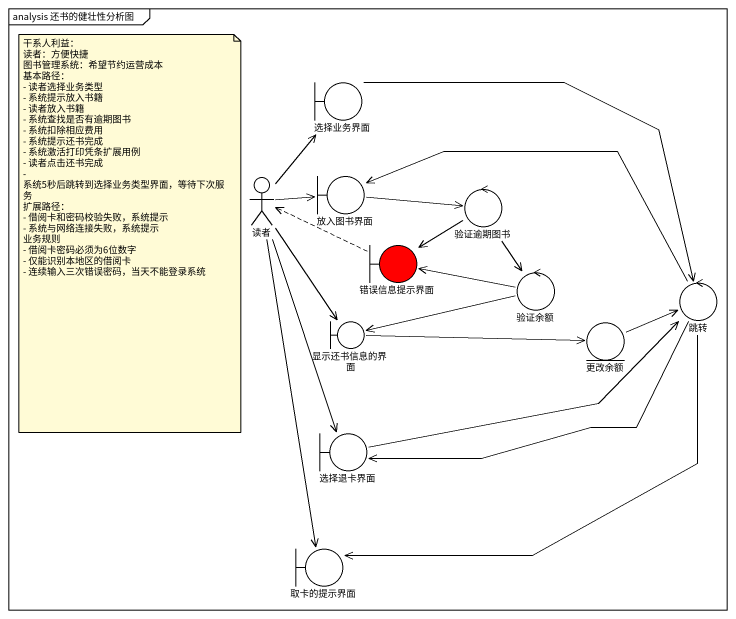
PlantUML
@startuml
mainframe analysis 还书的健壮性分析图
boundary 选择业务界面
actor 读者
boundary 放入图书界面
control 验证逾期图书
boundary 错误信息提示界面 #FF0000
control 验证余额
control 跳转
boundary 显示还书信息的界面
entity 更改余额
boundary 选择退卡界面
boundary 取卡的提示界面
选择业务界面 -right-> 跳转
读者 -up-> 选择业务界面
读者 -right-> 放入图书界面
读者 --> 显示还书信息的界面
读者 --> 选择退卡界面
读者 --> 取卡的提示界面
放入图书界面 -right-> 验证逾期图书
验证逾期图书 --> 错误信息提示界面
验证逾期图书 --> 验证余额
错误信息提示界面 .left.> 读者
验证余额 -left-> 错误信息提示界面
验证余额 -left-> 显示还书信息的界面
跳转 -left-> 放入图书界面
跳转 -left-> 选择退卡界面
跳转 --> 取卡的提示界面
显示还书信息的界面 -right-> 更改余额
更改余额 -right-> 跳转
选择退卡界面 -right-> 跳转
note as N1
  干系人利益：
  读者：方便快捷
  图书管理系统：希望节约运营成本
  基本路径：
  - 读者选择业务类型
  - 系统提示放入书籍
  - 读者放入书籍
  - 系统查找是否有逾期图书
  - 系统扣除相应费用
  - 系统提示还书完成
  - 系统激活打印凭条扩展用例
  - 读者点击还书完成
  - 系统5秒后跳转到选择业务类型界面，等待下次服务
  扩展路径：
  - 借阅卡和密码校验失败，系统提示
  - 系统与网络连接失败，系统提示
  业务规则
  - 借阅卡密码必须为6位数字
  - 仅能识别本地区的借阅卡
  - 连续输入三次错误密码，当天不能登录系统
end note
@enduml
